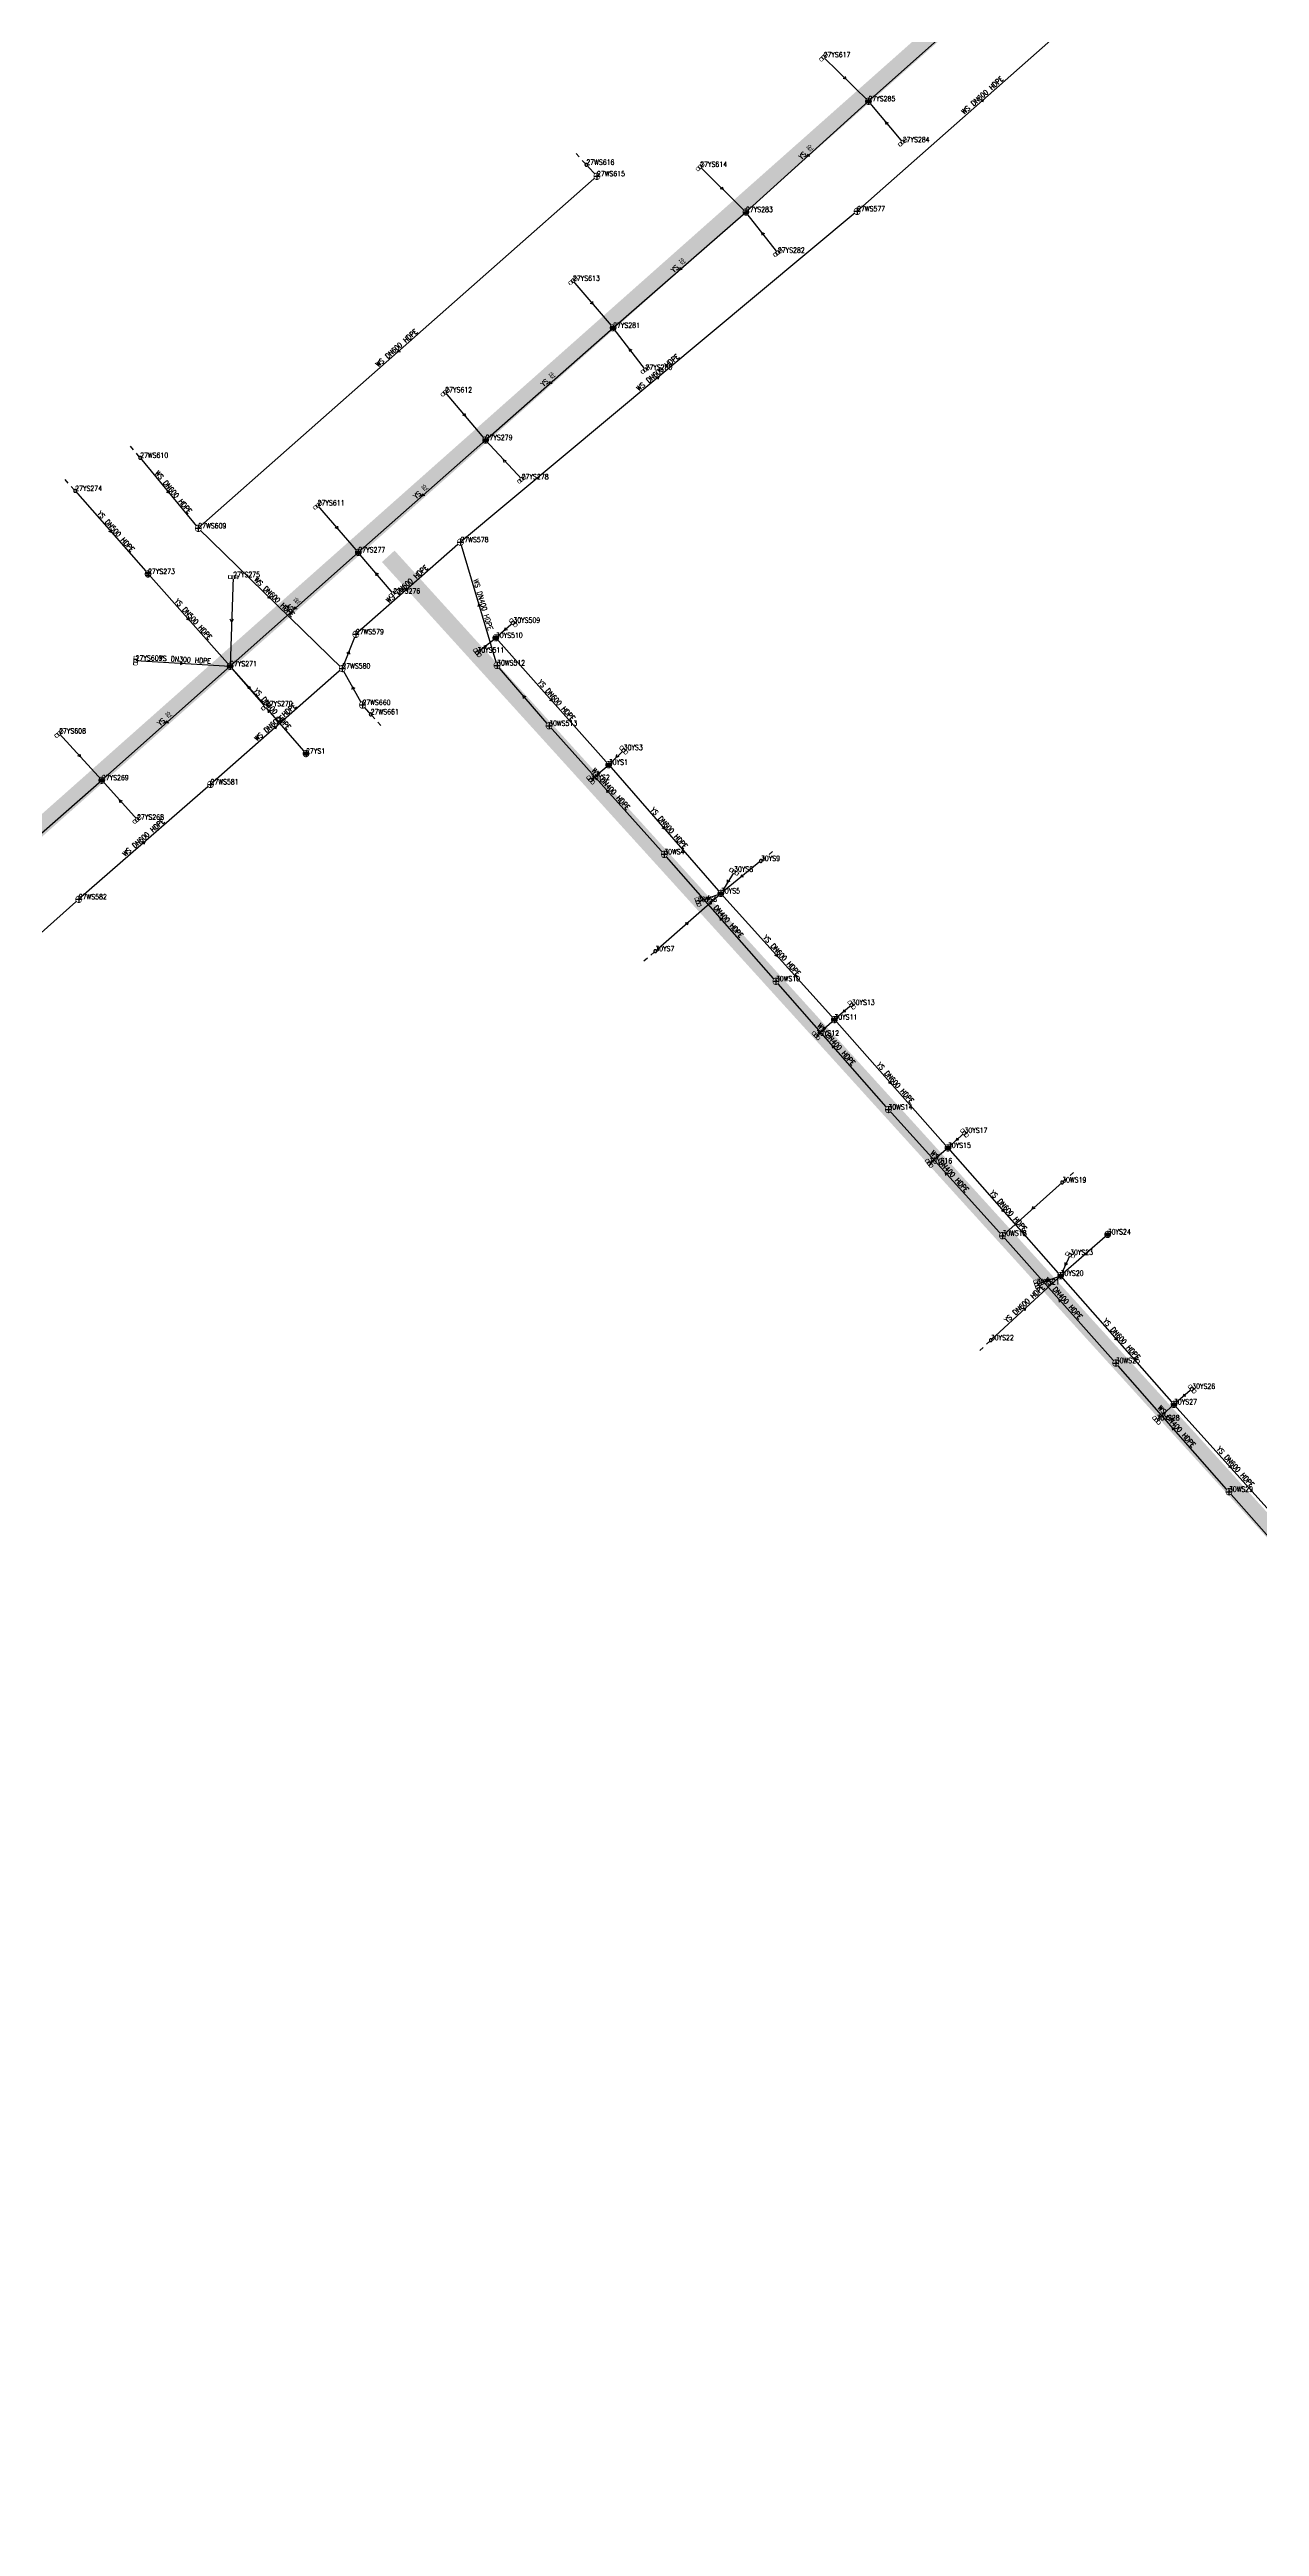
# Model space of a CAD drawing. Extents: x 78813 to 99477, y 2421021 to 2448125.
# Drawn here: x 81531.8 to 81744.5, y 2430868.6 to 2431304.2 of the extents above; entities that cross this region are included whole.
import ezdxf
from ezdxf.enums import TextEntityAlignment as Align

# ---------------------------------------------------------------- set-up
doc = ezdxf.new("R2010")
doc.units = 0
doc.set_wipeout_variables(frame=1)
doc.layers.get('0').update_dxf_attribs({"linetype": 'CONTINUOUS'})
for name, color, linetype in [('DX_WS', 16, 'CONTINUOUS'), ('DX_YS', 42, 'CONTINUOUS'), ('道路', 5, 'CONTINUOUS')]:
    doc.layers.add(name, color=color, linetype=linetype)
for name, color, linetype, true_color in [('WSLINE', 7, 'CONTINUOUS', 0x7f0000), ('YSANNEXE', 7, 'CONTINUOUS', 0xcc9900), ('YSLINE', 7, 'CONTINUOUS', 0xcc9900)]:
    doc.layers.add(name, color=color, linetype=linetype, true_color=true_color)
doc.styles.add('CcNameZT', font='txt.SHX', dxfattribs={"width": 0.8, "bigfont": 'HZTXT.SHX'})
doc.styles.get("Standard").update_dxf_attribs({"font": 'txt.shx', "bigfont": 'hztxt.shx'})

# ---------------------------------------------------------------- blocks, each defined once
blk = doc.blocks.new('PS污水井')
blk.add_lwpolyline([(1, 0), (1, 0.07), (0.99, 0.14), (0.98, 0.21), (0.96, 0.28), (0.94, 0.34), (0.91, 0.41), (0.88, 0.47), (0.85, 0.53), (0.81, 0.59), (0.77, 0.64), (0.72, 0.69), (0.67, 0.74), (0.62, 0.79), (0.56, 0.83), (0.5, 0.87), (0.44, 0.9), (0.37, 0.93), (0.31, 0.95), (0.24, 0.97), (0.17, 0.98), (0.1, 0.99), (0.03, 1), (-0.03, 1), (-0.1, 0.99), (-0.17, 0.98), (-0.24, 0.97), (-0.31, 0.95), (-0.37, 0.93), (-0.44, 0.9), (-0.5, 0.87), (-0.56, 0.83), (-0.62, 0.79), (-0.67, 0.74), (-0.72, 0.69), (-0.77, 0.64), (-0.81, 0.59), (-0.85, 0.53), (-0.88, 0.47), (-0.91, 0.41), (-0.94, 0.34), (-0.96, 0.28), (-0.98, 0.21), (-0.99, 0.14), (-1, 0.07), (-1, 0), (-1, -0.07), (-0.99, -0.14), (-0.98, -0.21), (-0.96, -0.28), (-0.94, -0.34), (-0.91, -0.41), (-0.88, -0.47), (-0.85, -0.53), (-0.81, -0.59), (-0.77, -0.64), (-0.72, -0.69), (-0.67, -0.74), (-0.62, -0.79), (-0.56, -0.83), (-0.5, -0.87), (-0.44, -0.9), (-0.37, -0.93), (-0.31, -0.95), (-0.24, -0.97), (-0.17, -0.98), (-0.1, -0.99), (-0.03, -1), (0.03, -1), (0.1, -0.99), (0.17, -0.98), (0.24, -0.97), (0.31, -0.95), (0.37, -0.93), (0.44, -0.9), (0.5, -0.87), (0.56, -0.83), (0.62, -0.79), (0.67, -0.74), (0.72, -0.69), (0.77, -0.64), (0.81, -0.59), (0.85, -0.53), (0.88, -0.47), (0.91, -0.41), (0.94, -0.34), (0.96, -0.28), (0.98, -0.21), (0.99, -0.14), (1, 0)], close=True)
blk.add_wipeout([(1, 0), (1, 0.07), (0.99, 0.14), (0.98, 0.21), (0.96, 0.28), (0.94, 0.34), (0.91, 0.41), (0.88, 0.47), (0.85, 0.53), (0.81, 0.59), (0.77, 0.64), (0.72, 0.69), (0.67, 0.74), (0.62, 0.79), (0.56, 0.83), (0.5, 0.87), (0.44, 0.9), (0.37, 0.93), (0.31, 0.95), (0.24, 0.97), (0.17, 0.98), (0.1, 0.99), (0.03, 1), (-0.03, 1), (-0.1, 0.99), (-0.17, 0.98), (-0.24, 0.97), (-0.31, 0.95), (-0.37, 0.93), (-0.44, 0.9), (-0.5, 0.87), (-0.56, 0.83), (-0.62, 0.79), (-0.67, 0.74), (-0.72, 0.69), (-0.77, 0.64), (-0.81, 0.59), (-0.85, 0.53), (-0.88, 0.47), (-0.91, 0.41), (-0.94, 0.34), (-0.96, 0.28), (-0.98, 0.21), (-0.99, 0.14), (-1, 0.07), (-1, 0), (-1, -0.07), (-0.99, -0.14), (-0.98, -0.21), (-0.96, -0.28), (-0.94, -0.34), (-0.91, -0.41), (-0.88, -0.47), (-0.85, -0.53), (-0.81, -0.59), (-0.77, -0.64), (-0.72, -0.69), (-0.67, -0.74), (-0.62, -0.79), (-0.56, -0.83), (-0.5, -0.87), (-0.44, -0.9), (-0.37, -0.93), (-0.31, -0.95), (-0.24, -0.97), (-0.17, -0.98), (-0.1, -0.99), (-0.03, -1), (0.03, -1), (0.1, -0.99), (0.17, -0.98), (0.24, -0.97), (0.31, -0.95), (0.37, -0.93), (0.44, -0.9), (0.5, -0.87), (0.56, -0.83), (0.62, -0.79), (0.67, -0.74), (0.72, -0.69), (0.77, -0.64), (0.81, -0.59), (0.85, -0.53), (0.88, -0.47), (0.91, -0.41), (0.94, -0.34), (0.96, -0.28), (0.98, -0.21), (0.99, -0.14)])
for p, q in [((-1, 0), (0, 0)), ((0, 1), (0, 0)), ((0, 0), (0, -1)), ((0, 0), (1, 0))]:
    blk.add_line(p, q)
blk = doc.blocks.new('PS非普查')
blk.add_lwpolyline([(3.7, 0), (5.3, 0)])
blk.add_wipeout([(0.5, 0), (0.5, 0.03), (0.5, 0.07), (0.49, 0.1), (0.48, 0.14), (0.47, 0.17), (0.46, 0.2), (0.44, 0.23), (0.42, 0.26), (0.4, 0.29), (0.38, 0.32), (0.36, 0.35), (0.33, 0.37), (0.31, 0.39), (0.28, 0.41), (0.25, 0.43), (0.22, 0.45), (0.19, 0.46), (0.15, 0.48), (0.12, 0.49), (0.09, 0.49), (0.05, 0.5), (0.02, 0.5), (-0.02, 0.5), (-0.05, 0.5), (-0.09, 0.49), (-0.12, 0.49), (-0.15, 0.48), (-0.19, 0.46), (-0.22, 0.45), (-0.25, 0.43), (-0.28, 0.41), (-0.31, 0.39), (-0.33, 0.37), (-0.36, 0.35), (-0.38, 0.32), (-0.4, 0.29), (-0.42, 0.26), (-0.44, 0.23), (-0.46, 0.2), (-0.47, 0.17), (-0.48, 0.14), (-0.49, 0.1), (-0.5, 0.07), (-0.5, 0.03), (-0.5, 0), (-0.5, -0.03), (-0.5, -0.07), (-0.49, -0.1), (-0.48, -0.14), (-0.47, -0.17), (-0.46, -0.2), (-0.44, -0.23), (-0.42, -0.26), (-0.4, -0.29), (-0.38, -0.32), (-0.36, -0.35), (-0.33, -0.37), (-0.31, -0.39), (-0.28, -0.41), (-0.25, -0.43), (-0.22, -0.45), (-0.19, -0.46), (-0.15, -0.48), (-0.12, -0.49), (-0.09, -0.49), (-0.05, -0.5), (-0.02, -0.5), (0.02, -0.5), (0.05, -0.5), (0.09, -0.49), (0.12, -0.49), (0.15, -0.48), (0.19, -0.46), (0.22, -0.45), (0.25, -0.43), (0.28, -0.41), (0.31, -0.39), (0.33, -0.37), (0.36, -0.35), (0.38, -0.32), (0.4, -0.29), (0.42, -0.26), (0.44, -0.23), (0.46, -0.2), (0.47, -0.17), (0.48, -0.14), (0.49, -0.1), (0.5, -0.07)])
blk.add_line((0.5, 0), (2.1, 0))
blk.add_lwpolyline([(0.5, 0), (0.5, 0.03), (0.5, 0.07), (0.49, 0.1), (0.48, 0.14), (0.47, 0.17), (0.46, 0.2), (0.44, 0.23), (0.42, 0.26), (0.4, 0.29), (0.38, 0.32), (0.36, 0.35), (0.33, 0.37), (0.31, 0.39), (0.28, 0.41), (0.25, 0.43), (0.22, 0.45), (0.19, 0.46), (0.15, 0.48), (0.12, 0.49), (0.09, 0.49), (0.05, 0.5), (0.02, 0.5), (-0.02, 0.5), (-0.05, 0.5), (-0.09, 0.49), (-0.12, 0.49), (-0.15, 0.48), (-0.19, 0.46), (-0.22, 0.45), (-0.25, 0.43), (-0.28, 0.41), (-0.31, 0.39), (-0.33, 0.37), (-0.36, 0.35), (-0.38, 0.32), (-0.4, 0.29), (-0.42, 0.26), (-0.44, 0.23), (-0.46, 0.2), (-0.47, 0.17), (-0.48, 0.14), (-0.49, 0.1), (-0.5, 0.07), (-0.5, 0.03), (-0.5, 0), (-0.5, -0.03), (-0.5, -0.07), (-0.49, -0.1), (-0.48, -0.14), (-0.47, -0.17), (-0.46, -0.2), (-0.44, -0.23), (-0.42, -0.26), (-0.4, -0.29), (-0.38, -0.32), (-0.36, -0.35), (-0.33, -0.37), (-0.31, -0.39), (-0.28, -0.41), (-0.25, -0.43), (-0.22, -0.45), (-0.19, -0.46), (-0.15, -0.48), (-0.12, -0.49), (-0.09, -0.49), (-0.05, -0.5), (-0.02, -0.5), (0.02, -0.5), (0.05, -0.5), (0.09, -0.49), (0.12, -0.49), (0.15, -0.48), (0.19, -0.46), (0.22, -0.45), (0.25, -0.43), (0.28, -0.41), (0.31, -0.39), (0.33, -0.37), (0.36, -0.35), (0.38, -0.32), (0.4, -0.29), (0.42, -0.26), (0.44, -0.23), (0.46, -0.2), (0.47, -0.17), (0.48, -0.14), (0.49, -0.1), (0.5, -0.07), (0.5, 0)], close=True)
blk = doc.blocks.new('LX')
for p, q in [((-0.866, 0.5), (0, 0)), ((0, 0), (-0.866, -0.5))]:
    blk.add_line(p, q)
blk = doc.blocks.new('PS雨水井')
blk.add_lwpolyline([(1, 0), (1, 0.07), (0.99, 0.14), (0.98, 0.21), (0.96, 0.28), (0.94, 0.34), (0.91, 0.41), (0.88, 0.47), (0.85, 0.53), (0.81, 0.59), (0.77, 0.64), (0.72, 0.69), (0.67, 0.74), (0.62, 0.79), (0.56, 0.83), (0.5, 0.87), (0.44, 0.9), (0.37, 0.93), (0.31, 0.95), (0.24, 0.97), (0.17, 0.98), (0.1, 0.99), (0.03, 1), (-0.03, 1), (-0.1, 0.99), (-0.17, 0.98), (-0.24, 0.97), (-0.31, 0.95), (-0.37, 0.93), (-0.44, 0.9), (-0.5, 0.87), (-0.56, 0.83), (-0.62, 0.79), (-0.67, 0.74), (-0.72, 0.69), (-0.77, 0.64), (-0.81, 0.59), (-0.85, 0.53), (-0.88, 0.47), (-0.91, 0.41), (-0.94, 0.34), (-0.96, 0.28), (-0.98, 0.21), (-0.99, 0.14), (-1, 0.07), (-1, 0), (-1, -0.07), (-0.99, -0.14), (-0.98, -0.21), (-0.96, -0.28), (-0.94, -0.34), (-0.91, -0.41), (-0.88, -0.47), (-0.85, -0.53), (-0.81, -0.59), (-0.77, -0.64), (-0.72, -0.69), (-0.67, -0.74), (-0.62, -0.79), (-0.56, -0.83), (-0.5, -0.87), (-0.44, -0.9), (-0.37, -0.93), (-0.31, -0.95), (-0.24, -0.97), (-0.17, -0.98), (-0.1, -0.99), (-0.03, -1), (0.03, -1), (0.1, -0.99), (0.17, -0.98), (0.24, -0.97), (0.31, -0.95), (0.37, -0.93), (0.44, -0.9), (0.5, -0.87), (0.56, -0.83), (0.62, -0.79), (0.67, -0.74), (0.72, -0.69), (0.77, -0.64), (0.81, -0.59), (0.85, -0.53), (0.88, -0.47), (0.91, -0.41), (0.94, -0.34), (0.96, -0.28), (0.98, -0.21), (0.99, -0.14), (1, 0)], close=True)
blk.add_wipeout([(1, 0), (1, 0.07), (0.99, 0.14), (0.98, 0.21), (0.96, 0.28), (0.94, 0.34), (0.91, 0.41), (0.88, 0.47), (0.85, 0.53), (0.81, 0.59), (0.77, 0.64), (0.72, 0.69), (0.67, 0.74), (0.62, 0.79), (0.56, 0.83), (0.5, 0.87), (0.44, 0.9), (0.37, 0.93), (0.31, 0.95), (0.24, 0.97), (0.17, 0.98), (0.1, 0.99), (0.03, 1), (-0.03, 1), (-0.1, 0.99), (-0.17, 0.98), (-0.24, 0.97), (-0.31, 0.95), (-0.37, 0.93), (-0.44, 0.9), (-0.5, 0.87), (-0.56, 0.83), (-0.62, 0.79), (-0.67, 0.74), (-0.72, 0.69), (-0.77, 0.64), (-0.81, 0.59), (-0.85, 0.53), (-0.88, 0.47), (-0.91, 0.41), (-0.94, 0.34), (-0.96, 0.28), (-0.98, 0.21), (-0.99, 0.14), (-1, 0.07), (-1, 0), (-1, -0.07), (-0.99, -0.14), (-0.98, -0.21), (-0.96, -0.28), (-0.94, -0.34), (-0.91, -0.41), (-0.88, -0.47), (-0.85, -0.53), (-0.81, -0.59), (-0.77, -0.64), (-0.72, -0.69), (-0.67, -0.74), (-0.62, -0.79), (-0.56, -0.83), (-0.5, -0.87), (-0.44, -0.9), (-0.37, -0.93), (-0.31, -0.95), (-0.24, -0.97), (-0.17, -0.98), (-0.1, -0.99), (-0.03, -1), (0.03, -1), (0.1, -0.99), (0.17, -0.98), (0.24, -0.97), (0.31, -0.95), (0.37, -0.93), (0.44, -0.9), (0.5, -0.87), (0.56, -0.83), (0.62, -0.79), (0.67, -0.74), (0.72, -0.69), (0.77, -0.64), (0.81, -0.59), (0.85, -0.53), (0.88, -0.47), (0.91, -0.41), (0.94, -0.34), (0.96, -0.28), (0.98, -0.21), (0.99, -0.14)])
for p, q in [((-1, 0), (0, 0)), ((-0.88, 0.48), (0, 0.47)), ((0, 1), (0, 0)), ((0, 0.47), (0.88, 0.47)), ((0, 0), (0, -1)), ((0, 0), (1, 0)), ((-0.88, -0.48), (0, -0.48)), ((0, -0.48), (0.88, -0.48))]:
    blk.add_line(p, q)
blk = doc.blocks.new('PS雨篦')
blk.add_lwpolyline([(-1.5, 0.5), (0, 0.5), (1.5, 0.5), (1.5, -0.5), (0, -0.5), (-1.5, -0.5)], close=True)
blk.add_wipeout([(-1.5, 0.5), (0, 0.5), (1.5, 0.5), (1.5, -0.5), (0, -0.5), (-1.5, -0.5)])
for p, q in [((-0.51, -0.5), (-0.51, 0.5)), ((0.49, -0.5), (0.49, 0.5))]:
    blk.add_line(p, q)

msp = doc.modelspace()

# ---------------------------------------------------------------- linework, layer by layer
at = {"layer": 'WSLINE'}
for p, q in [((81718.2, 2431315.09), (81673.75, 2431275.78)), ((81626.15, 2431283.97), (81628, 2431281.95)), ((81628, 2431281.95), (81557.92, 2431220.03)), ((81673.75, 2431275.78), (81604.01, 2431217.6)), ((81547.7, 2431232.43), (81557.92, 2431220.03)), ((81557.92, 2431220.03), (81583.24, 2431195.38)), ((81604.01, 2431217.6), (81585.62, 2431201.4)), ((81610.44, 2431195.92), (81604.01, 2431217.6)), ((81585.62, 2431201.4), (81583.24, 2431195.38)), ((81619.59, 2431185.3), (81610.44, 2431195.92)), ((81583.24, 2431195.38), (81560.08, 2431175)), ((81586.79, 2431188.96), (81583.24, 2431195.38)), ((81588.24, 2431187.31), (81586.79, 2431188.96)), ((81639.84, 2431162.7), (81619.59, 2431185.3)), ((81560.08, 2431175), (81536.91, 2431154.79)), ((81659.47, 2431140.38), (81639.84, 2431162.7)), ((81536.91, 2431154.79), (81516.22, 2431136.32)), ((81679.24, 2431117.82), (81659.47, 2431140.38)), ((81699.3, 2431095.63), (81679.24, 2431117.82)), ((81709.8, 2431105), (81699.3, 2431095.63)), ((81719.22, 2431073.23), (81699.3, 2431095.63)), ((81739.12, 2431050.6), (81719.22, 2431073.23)), ((81758.77, 2431028.27), (81739.12, 2431050.6))]:
    msp.add_line(p, q, dxfattribs=at)
at = {"layer": 'YSLINE'}
for p, q in [((81675.74, 2431295.14), (81697.78, 2431314.74)), ((81667.84, 2431302.88), (81675.74, 2431295.14)), ((81681.77, 2431287.94), (81675.74, 2431295.14)), ((81646.15, 2431283.61), (81654.2, 2431275.66)), ((81630.85, 2431255.29), (81654.2, 2431275.66)), ((81659.81, 2431268.5), (81654.2, 2431275.66)), ((81623.78, 2431263.56), (81630.85, 2431255.29)), ((81608.43, 2431235.55), (81630.85, 2431255.29)), ((81636.54, 2431247.91), (81630.85, 2431255.29)), ((81601.33, 2431243.94), (81608.43, 2431235.55)), ((81614.78, 2431228.65), (81608.43, 2431235.55)), ((81536.27, 2431226.61), (81549.09, 2431212)), ((81578.9, 2431224.06), (81586.06, 2431215.8)), ((81592.2, 2431208.56), (81586.06, 2431215.8)), ((81549.09, 2431212), (81563.51, 2431195.77)), ((81564.05, 2431211.45), (81563.51, 2431195.77)), ((81613.31, 2431203.42), (81610.23, 2431200.77)), ((81546.91, 2431196.77), (81563.51, 2431195.77)), ((81576.87, 2431180.42), (81563.51, 2431195.77)), ((81569.79, 2431188.76), (81563.51, 2431195.77)), ((81533.45, 2431183.95), (81540.96, 2431175.73)), ((81626.91, 2431175.79), (81630.08, 2431178.45)), ((81632.71, 2431181.04), (81630.08, 2431178.45)), ((81547.16, 2431168.8), (81540.96, 2431175.73)), ((81656.84, 2431161.53), (81649.79, 2431155.83)), ((81652.11, 2431159.64), (81649.79, 2431155.83)), ((81638.26, 2431145.66), (81649.79, 2431155.83)), ((81645.76, 2431154.33), (81649.79, 2431155.83)), ((81672.81, 2431136.21), (81669.75, 2431133.63)), ((81666.53, 2431130.81), (81669.75, 2431133.63)), ((81692.63, 2431113.71), (81689.71, 2431111.07)), ((81686.41, 2431108.35), (81689.71, 2431111.07)), ((81717.81, 2431095.86), (81709.52, 2431088.58)), ((81711.19, 2431092.25), (81709.52, 2431088.58)), ((81697.25, 2431077.25), (81709.52, 2431088.58)), ((81705.3, 2431087.07), (81709.52, 2431088.58)), ((81726.4, 2431063.17), (81729.45, 2431065.96)), ((81732.66, 2431068.69), (81729.45, 2431065.96))]:
    msp.add_line(p, q, dxfattribs=at)

# ---------------------------------------------------------------- block references
at = {"layer": 'DX_WS', "yscale": 0.5, "zscale": 0.5}
for p, xscale, rotation in [((81695.98, 2431295.44), 0.5000000000375924, 41.73466364934202), ((81592.96, 2431250.99), 0.500000000053506, 221.734666722504), ((81638.88, 2431246.69), 0.4999999999834188, 40.01579025763894), ((81552.81, 2431226.23), 0.4999999998554739, 309.3972093833355), ((81594.82, 2431209.5), 0.5000000001153231, 41.16170586526159), ((81570.58, 2431207.71), 0.4999999999800757, 315.6997451186957), ((81607.23, 2431206.76), 0.5000000001136022, 106.5701498903293), ((81585.01, 2431192.17), 0.49999999999348, 119.1752213870722), ((81615.02, 2431190.61), 0.5000000000684955, 130.6343772826352), ((81571.66, 2431185.19), 0.5000000001153231, 41.16170586526159), ((81629.72, 2431174), 0.5000000001075615, 131.780292868972), ((81548.5, 2431164.9), 0.5000000001153231, 41.16170586526159), ((81649.66, 2431151.54), 0.4999999998822632, 131.207335097775), ((81669.36, 2431129.1), 0.4999999998822632, 131.207335097775), ((81689.27, 2431106.73), 0.4999999999314776, 132.353250683177), ((81704.55, 2431100.32), 0.500000000053506, 221.734666722504), ((81709.26, 2431084.43), 0.5000000001075615, 131.780292868972), ((81729.17, 2431061.91), 0.4999999998822632, 131.207335097775)]:
    msp.add_blockref('LX', p, dxfattribs=dict(at, xscale=xscale, rotation=rotation))
at = {"layer": 'YSANNEXE', "yscale": 0.5, "zscale": 0.5}
for p, xscale, rotation in [((81671.79, 2431299.01), 0.4999999999800757, 315.6997451186957), ((81678.75, 2431291.54), 0.5000000000899036, 130.061419485076), ((81664.97, 2431285.4), 0.500000000118058, 222.3988737828659), ((81650.18, 2431279.63), 0.4999999999730048, 315.1267873251608), ((81657.01, 2431272.08), 0.5000000000862933, 127.7695883071966), ((81642.52, 2431265.48), 0.4999999999570637, 221.2529581733158), ((81627.31, 2431259.43), 0.5000000000258765, 310.5431249586227), ((81633.7, 2431251.6), 0.5000000000862933, 127.7695883071966), ((81619.64, 2431245.42), 0.4999999999570637, 221.2529581733158), ((81604.88, 2431239.75), 0.5000000000052819, 309.9701671646867), ((81611.6, 2431232.1), 0.4999999999314776, 132.353250683177), ((81597.24, 2431225.68), 0.4999999999570637, 221.2529581733158), ((81542.68, 2431219.31), 0.4999999999667166, 311.1160827600074), ((81582.48, 2431219.93), 0.4999999999667166, 311.1160827600074), ((81589.13, 2431212.18), 0.5000000000899036, 130.061419485076), ((81556.3, 2431203.89), 0.5000000001740614, 311.6890405344745), ((81574.79, 2431205.79), 0.4999999998815164, 221.8259159589806), ((81563.78, 2431203.61), 0.5000000000355439, 268.1442481208767), ((81555.21, 2431196.27), 0.4999999999924368, 356.3797485881812), ((81566.65, 2431192.27), 0.5000000001075615, 131.780292868972), ((81620.15, 2431189.61), 0.5000000001740614, 311.6890405344745), ((81552.24, 2431185.75), 0.4999999998815164, 221.8259159589806), ((81537.2, 2431179.84), 0.4999999999082261, 312.2619983557805), ((81544.06, 2431172.26), 0.5000000001075615, 131.780292868972), ((81639.93, 2431167.14), 0.4999999999667166, 311.1160827600074), ((81644.02, 2431150.74), 0.4999999998787904, 41.25296123318996), ((81659.77, 2431144.73), 0.5000000001740614, 311.6890405344745), ((81679.73, 2431122.35), 0.5000000001740614, 311.6890405344745), ((81699.61, 2431099.83), 0.4999999999667166, 311.1160827600074), ((81703.38, 2431082.92), 0.4999999998393814, 42.97183461574548), ((81719.48, 2431077.27), 0.4999999999667166, 311.1160827600074), ((81739.51, 2431054.79), 0.4999999999082261, 312.2619983557805)]:
    msp.add_blockref('LX', p, dxfattribs=dict(at, xscale=xscale, rotation=rotation))

# ---------------------------------------------------------------- texts
at = {"layer": 'DX_WS', "style": 'CcNameZT', "width": 0.8}
for s, rotation, p in [(' WS DN600 HDPE', 41.4928, (81695.81, 2431295.62, -0.2)), (' WS DN600 HDPE', 41.4593, (81592.8, 2431251.18, 0.06)), (' WS DN600 HDPE', 39.8375, (81638.72, 2431246.88, -0.2)), (' WS DN600 HDPE', 309.5189, (81553, 2431226.39, 0.37)), (' WS DN600 HDPE', 41.3808, (81594.65, 2431209.68, -0.23)), (' WS DN600 HDPE', 315.7521, (81570.75, 2431207.88, 0.06)), (' WS DN400 HDPE', 286.5148, (81607.47, 2431206.83, 0.71)), (' WS DN600 HDPE', 41.3429, (81571.49, 2431185.38, -0.15)), (' WS DN400 HDPE', 311.8595, (81629.9, 2431174.17, 0.73)), (' WS DN600 HDPE', 41.0957, (81548.33, 2431165.09, -0.21)), (' WS DN400 HDPE', 311.3219, (81649.84, 2431151.7, 0.75)), (' WS DN400 HDPE', 311.235, (81669.54, 2431129.26, 0.87)), (' WS DN400 HDPE', 312.1153, (81689.46, 2431106.9, 0.95)), (' WS DN400 HDPE', 311.6405, (81709.45, 2431084.6, 1.02)), (' WS DN400 HDPE', 311.3233, (81729.36, 2431062.08, 1.06))]:
    msp.add_text(s, height=0.9, rotation=rotation, dxfattribs=at).set_placement(p, align=Align.CENTER)
at = {"layer": 'DX_YS', "style": 'CcNameZT', "width": 0.8}
for s, rotation, p in [(' YS 砼', 42.129, (81664.8, 2431285.59, 0.65)), (' YS 砼', 41.0908, (81642.36, 2431265.67, 0.55)), (' YS 砼', 41.3656, (81619.47, 2431245.61, 0.56)), (' YS 砼', 41.4503, (81597.08, 2431225.86, 0.53)), (' YS DN500 HDPE', 311.2408, (81542.87, 2431219.47, 1.51)), (' YS DN500 HDPE', 311.6447, (81556.49, 2431204.05, 1.36)), (' YS 砼', 41.6107, (81574.62, 2431205.97, 0.51)), (' YS DN300 HDPE', 356.5765, (81555.23, 2431196.52, 2.54)), (' YS 砼', 41.635, (81552.07, 2431185.94, 0.2))]:
    msp.add_text(s, height=0.9, rotation=rotation, dxfattribs=at).set_placement(p, align=Align.CENTER)

# ---------------------------------------------------------------- next in the draw order: block references
at = {"layer": 'DX_WS', "yscale": 0.5, "zscale": 0.5}
for p, xscale, rotation in [((81626.15, 2431283.97, -0.09), 0.5000000000394018, 132.4706244420742), ((81547.7, 2431232.43, 0.37), 0.500000000085081, 129.5189188433488), ((81588.24, 2431187.31, 2.35), 0.4999999998726061, 311.5641582846826), ((81709.8, 2431105, 1.2), 0.500000000051484, 41.72754104474842)]:
    msp.add_blockref('PS非普查', p, dxfattribs=dict(at, xscale=xscale, rotation=rotation))
at = {"layer": 'DX_WS', "xscale": 0.5, "yscale": 0.5, "zscale": 0.5}
for p in [(81673.75, 2431275.78, -0.2), (81557.92, 2431220.03, 0.06), (81604.01, 2431217.6, -0.2), (81585.62, 2431201.4, -0.23), (81583.24, 2431195.38, -0.3), (81610.44, 2431195.92, 0.71), (81619.59, 2431185.3, 0.83), (81560.08, 2431175, -0.15), (81639.84, 2431162.7, 0.73), (81536.91, 2431154.79, -0.21), (81659.47, 2431140.38, 0.75), (81679.24, 2431117.82, 0.87), (81699.3, 2431095.63, 0.95), (81719.22, 2431073.23, 1.02), (81739.12, 2431050.6, 1.06)]:
    msp.add_blockref('PS污水井', p, dxfattribs=at)
at = {"layer": 'DX_YS', "yscale": 0.5, "zscale": 0.5}
for name, p, xscale, rotation in [('PS雨篦', (81667.84, 2431302.88, 2.53), 0.499999999967295, 225.586350558701), ('PS雨篦', (81681.77, 2431287.94, 2.52), 0.4999999998754306, 39.91571306932748), ('PS雨篦', (81646.15, 2431283.61, 2.62), 0.5000000000278024, 225.3904922966982), ('PS雨篦', (81659.81, 2431268.5, 2.49), 0.4999999999642615, 38.02634022570448), ('PS雨篦', (81623.78, 2431263.56, 2.53), 0.4999999999263282, 220.5407319168213), ('PS雨篦', (81636.54, 2431247.91, 2.61), 0.5000000000261845, 37.66374401346125), ('PS雨篦', (81601.33, 2431243.94, 2.52), 0.4999999998557603, 220.2207457781141), ('PS非普查', (81536.27, 2431226.61, 1.51), 0.4999999998250644, 131.2408369953495), ('PS雨篦', (81614.78, 2431228.65, 2.44), 0.4999999999591592, 42.60345292481698), ('PS雨篦', (81578.9, 2431224.06, 2.53), 0.49999999999032, 220.9019750776351), ('PS雨篦', (81592.2, 2431208.56, 2.43), 0.5000000000358238, 40.31396073396232), ('PS雨篦', (81569.79, 2431188.76, 2.34), 0.5000000001216668, 41.85239809666999), ('PS雨篦', (81533.45, 2431183.95, 2.42), 0.499999999966442, 222.4169246920646), ('PS雨篦', (81547.16, 2431168.8, 2.21), 0.5000000000712176, 41.8479663594558), ('PS非普查', (81656.84, 2431161.53, 2.06), 0.4999999999159555, 38.97064826770342), ('PS非普查', (81638.26, 2431145.66, 2.18), 0.5000000000943816, 221.4177973795288), ('PS非普查', (81697.25, 2431077.25, 2.13), 0.5000000000839675, 222.7268689736421)]:
    msp.add_blockref(name, p, dxfattribs=dict(at, xscale=xscale, rotation=rotation))
at = {"layer": 'DX_YS', "xscale": 0.5, "yscale": 0.5, "zscale": 0.5}
for p in [(81630.85, 2431255.29, 0.56), (81549.09, 2431212, 1.36), (81576.87, 2431180.42, 1.02), (81717.81, 2431095.86, 1.77)]:
    msp.add_blockref('PS雨水井', p, dxfattribs=at)

# ---------------------------------------------------------------- next in the draw order: linework, layer by layer
at = {"layer": 'YSLINE'}
for p, q in [((81654.2, 2431275.66), (81675.74, 2431295.14)), ((81586.06, 2431215.8), (81608.43, 2431235.55)), ((81563.51, 2431195.77), (81586.06, 2431215.8)), ((81606.98, 2431198.17), (81610.23, 2431200.77)), ((81610.23, 2431200.77), (81630.08, 2431178.45)), ((81540.96, 2431175.73), (81563.51, 2431195.77)), ((81630.08, 2431178.45), (81649.79, 2431155.83)), ((81518.74, 2431156.26), (81540.96, 2431175.73)), ((81649.79, 2431155.83), (81669.75, 2431133.63)), ((81669.75, 2431133.63), (81689.71, 2431111.07)), ((81689.71, 2431111.07), (81709.52, 2431088.58)), ((81709.52, 2431088.58), (81729.45, 2431065.96)), ((81729.45, 2431065.96), (81749.56, 2431043.62))]:
    msp.add_line(p, q, dxfattribs=at)

# ---------------------------------------------------------------- next in the draw order: block references
at = {"layer": 'DX_WS', "xscale": 0.5, "yscale": 0.5, "zscale": 0.5}
for p in [(81628, 2431281.95, 0.06), (81586.79, 2431188.96, -0.38)]:
    msp.add_blockref('PS污水井', p, dxfattribs=at)
at = {"layer": 'DX_WS', "xscale": 0.5000000001326768, "yscale": 0.5, "zscale": 0.5, "rotation": 68.09072222684755}
msp.add_blockref('LX', (81584.43, 2431198.39), dxfattribs=at)
at = {"layer": 'YSANNEXE', "xscale": 0.4999999998822632, "yscale": 0.5, "zscale": 0.5, "rotation": 131.207335097775}
msp.add_blockref('LX', (81570.19, 2431188.1), dxfattribs=at)

# ---------------------------------------------------------------- next in the draw order: texts
at = {"layer": 'DX_WS', "style": 'CcNameZT', "width": 0.8}
for s, p in [('27WS577', (81673.75, 2431275.78, -0.2)), ('27WS610', (81547.7, 2431232.43, 0.37)), ('27WS609', (81557.92, 2431220.03, 0.06)), ('27WS578', (81604.01, 2431217.6, -0.2)), ('27WS579', (81585.62, 2431201.4, -0.23)), ('27WS580', (81583.24, 2431195.38, -0.3)), ('30WS512', (81610.44, 2431195.92, 0.71)), ('30WS513', (81619.59, 2431185.3, 0.83)), ('27WS581', (81560.08, 2431175, -0.15)), ('30WS4', (81639.84, 2431162.7, 0.73)), ('27WS582', (81536.91, 2431154.79, -0.21)), ('30WS10', (81659.47, 2431140.38, 0.75)), ('30WS14', (81679.24, 2431117.82, 0.87)), ('30WS19', (81709.8, 2431105, 1.2)), ('30WS18', (81699.3, 2431095.63, 0.95)), ('30WS25', (81719.22, 2431073.23, 1.02)), ('30WS29', (81739.12, 2431050.6, 1.06))]:
    msp.add_text(s, height=0.9, dxfattribs=at).set_placement(p)
at = {"layer": 'DX_YS', "width": 0.8}
for s, p in [('27YS617', (81667.84, 2431302.88, 2.53)), ('27YS284', (81681.77, 2431287.94, 2.52)), ('27YS614', (81646.15, 2431283.61, 2.62)), ('27YS282', (81659.81, 2431268.5, 2.49)), ('27YS613', (81623.78, 2431263.56, 2.53)), ('27YS281', (81630.85, 2431255.29, 0.56)), ('27YS280', (81636.54, 2431247.91, 2.61)), ('27YS612', (81601.33, 2431243.94, 2.52)), ('27YS274', (81536.27, 2431226.61, 1.51)), ('27YS278', (81614.78, 2431228.65, 2.44)), ('27YS611', (81578.9, 2431224.06, 2.53)), ('27YS273', (81549.09, 2431212, 1.36)), ('27YS276', (81592.2, 2431208.56, 2.43)), ('27YS270', (81569.79, 2431188.76, 2.34)), ('27YS608', (81533.45, 2431183.95, 2.42)), ('27YS1', (81576.87, 2431180.42, 1.02)), ('27YS268', (81547.16, 2431168.8, 2.21)), ('30YS9', (81656.84, 2431161.53, 2.06)), ('30YS7', (81638.26, 2431145.66, 2.18)), ('30YS24', (81717.81, 2431095.86, 1.77)), ('30YS22', (81697.25, 2431077.25, 2.13))]:
    msp.add_text(s, height=0.9, dxfattribs=at).set_placement(p)
at = {"layer": 'DX_YS', "style": 'CcNameZT', "width": 0.8}
for s, rotation, p in [(' YS DN400 HDPE', 311.0201, (81570.38, 2431188.26, 1.02)), (' YS DN600 HDPE', 311.6574, (81620.34, 2431189.77, 1.65)), (' YS DN600 HDPE', 311.0535, (81640.12, 2431167.3, 1.79)), (' YS DN600 HDPE', 311.9699, (81659.95, 2431144.89, 1.66)), (' YS DN600 HDPE', 311.4959, (81679.92, 2431122.51, 1.79)), (' YS DN600 HDPE', 311.3737, (81699.8, 2431099.99, 1.78)), (' YS DN600 HDPE', 311.3937, (81719.67, 2431077.44, 1.61)), (' YS DN600 HDPE', 311.9875, (81739.69, 2431054.96, 1.43))]:
    msp.add_text(s, height=0.9, rotation=rotation, dxfattribs=at).set_placement(p, align=Align.CENTER)

# ---------------------------------------------------------------- next in the draw order: block references
at = {"layer": 'DX_YS', "xscale": 0.5, "yscale": 0.5, "zscale": 0.5}
for p in [(81675.74, 2431295.14, 0.65), (81654.2, 2431275.66, 0.55), (81608.43, 2431235.55, 0.53), (81586.06, 2431215.8, 0.51), (81610.23, 2431200.77, 1.65), (81563.51, 2431195.77, 0.2), (81630.08, 2431178.45, 1.79), (81540.96, 2431175.73, 0.39), (81649.79, 2431155.83, 1.66), (81669.75, 2431133.63, 1.79), (81689.71, 2431111.07, 1.78), (81709.52, 2431088.58, 1.61), (81729.45, 2431065.96, 1.43)]:
    msp.add_blockref('PS雨水井', p, dxfattribs=at)
at = {"layer": 'DX_YS', "yscale": 0.5, "zscale": 0.5}
for p, xscale, rotation in [((81564.05, 2431211.45, 2.52), 0.4999999999978552, 178.0457074238719), ((81546.91, 2431196.77, 2.54), 0.4999999998177325, 266.5764815170413), ((81652.11, 2431159.64, 2.73), 0.5000000000771775, 148.6975054613168), ((81645.76, 2431154.33, 2.67), 0.5000000000898646, 290.3699952283437), ((81711.19, 2431092.25, 2.91), 0.499999999943021, 155.4937352898992), ((81705.3, 2431087.07, 2.83), 0.5000000001877885, 289.7184122405785)]:
    msp.add_blockref('PS雨篦', p, dxfattribs=dict(at, xscale=xscale, rotation=rotation))

# ---------------------------------------------------------------- next in the draw order: texts
at = {"layer": 'DX_WS', "style": 'CcNameZT', "width": 0.8}
for s, p in [('27WS616', (81626.15, 2431283.97, -0.09)), ('27WS615', (81628, 2431281.95, 0.06)), ('27WS660', (81586.79, 2431188.96, -0.38)), ('27WS661', (81588.24, 2431187.31, 2.35))]:
    msp.add_text(s, height=0.9, dxfattribs=at).set_placement(p)

# ---------------------------------------------------------------- next in the draw order: block references
at = {"layer": 'DX_YS', "yscale": 0.5, "zscale": 0.5}
for p, xscale, rotation in [((81613.31, 2431203.42, 2.29), 0.4999999999757808, 130.7448506877204), ((81606.98, 2431198.17, 2.41), 0.4999999999188134, 308.6770141962203), ((81632.71, 2431181.04, 2.63), 0.499999999948022, 134.5835498788684), ((81626.91, 2431175.79, 2.49), 0.499999999937922, 310.0200813513001), ((81672.81, 2431136.21, 2.79), 0.5000000001265604, 130.2413973547379), ((81666.53, 2431130.81, 2.71), 0.5000000000586518, 311.1179556790308), ((81692.63, 2431113.71, 2.77), 0.4999999998355746, 132.0564233382667), ((81686.41, 2431108.35, 2.71), 0.5000000000156799, 309.5996510600141), ((81732.66, 2431068.69, 2.83), 0.5000000001739217, 130.3666102548952), ((81726.4, 2431063.17, 2.71), 0.4999999999872964, 312.3538411653677)]:
    msp.add_blockref('PS雨篦', p, dxfattribs=dict(at, xscale=xscale, rotation=rotation))
at = {"layer": 'YSANNEXE', "yscale": 0.5, "zscale": 0.5}
for p, xscale, rotation in [((81650.95, 2431157.73), 0.499999999921607, 238.9234005642224), ((81653.31, 2431158.68), 0.500000000103936, 218.869877754271), ((81647.77, 2431155.08), 0.5000000000350504, 20.6264806354564), ((81713.66, 2431092.22), 0.5000000000164332, 221.1617089229225), ((81707.41, 2431087.82), 0.5000000000659988, 19.48056505465456), ((81710.35, 2431090.41), 0.5000000001919688, 245.2259363260711)]:
    msp.add_blockref('LX', p, dxfattribs=dict(at, xscale=xscale, rotation=rotation))

# ---------------------------------------------------------------- next in the draw order: texts
at = {"layer": 'DX_YS', "width": 0.8}
for s, p in [('27YS285', (81675.74, 2431295.14, 0.65)), ('27YS283', (81654.2, 2431275.66, 0.55)), ('27YS279', (81608.43, 2431235.55, 0.53)), ('27YS277', (81586.06, 2431215.8, 0.51)), ('27YS275', (81564.05, 2431211.45, 2.52)), ('27YS609', (81546.91, 2431196.77, 2.54)), ('27YS271', (81563.51, 2431195.77, 0.2)), ('27YS269', (81540.96, 2431175.73, 0.39)), ('30YS5', (81649.79, 2431155.83, 1.66)), ('30YS8', (81652.11, 2431159.64, 2.73)), ('30YS6', (81645.76, 2431154.33, 2.67)), ('30YS23', (81711.19, 2431092.25, 2.91)), ('30YS21', (81705.3, 2431087.07, 2.83)), ('30YS20', (81709.52, 2431088.58, 1.61))]:
    msp.add_text(s, height=0.9, dxfattribs=at).set_placement(p)
at = {"layer": 'DX_YS', "style": 'CcNameZT', "width": 0.8}
msp.add_text(' YS DN600 HDPE', height=0.9, rotation=42.7269, dxfattribs=at).set_placement((81703.21, 2431083.1, 2.13), align=Align.CENTER)

# ---------------------------------------------------------------- next in the draw order: linework, layer by layer
at = {"layer": '道路', "const_width": 3, "flags": 128}
for points in [[(83418.46, 2432865.07), (83379.69, 2432803.15), (83279.46, 2432726.54), (83218.94, 2432662.49), (82898.49, 2432381.96), (81205.55, 2430879.45)], [(81591.32, 2431215.11), (81889.86, 2430885.93), (81924.21, 2430839.32), (81938.39, 2430780.57), (81942.26, 2430639.71), (81816.4, 2430639.24)]]:
    msp.add_lwpolyline(points, dxfattribs=at)

# ---------------------------------------------------------------- next in the draw order: block references
at = {"layer": 'YSANNEXE', "yscale": 0.5, "zscale": 0.5}
for p, xscale, rotation in [((81611.77, 2431202.09), 0.4999999998764285, 220.5887511085065), ((81608.6, 2431199.47), 0.5000000001339261, 38.96113008887203), ((81631.4, 2431179.75), 0.500000000074041, 224.5994556996546), ((81628.5, 2431177.12), 0.500000000136766, 40.10704567751556), ((81671.28, 2431134.92), 0.4999999999623967, 220.015793325307), ((81668.14, 2431132.22), 0.4999999998787904, 41.25296123318996), ((81691.17, 2431112.39), 0.4999999999172562, 222.3076245014291), ((81688.06, 2431109.71), 0.4999999999792266, 39.53408786026023), ((81731.06, 2431067.32), 0.4999999998764285, 220.5887511085065), ((81727.92, 2431064.57), 0.4999999999589321, 42.39887683438521)]:
    msp.add_blockref('LX', p, dxfattribs=dict(at, xscale=xscale, rotation=rotation))

# ---------------------------------------------------------------- next in the draw order: texts
at = {"layer": 'DX_YS', "width": 0.8}
for s, p in [('30YS509', (81613.31, 2431203.42, 2.29)), ('30YS510', (81610.23, 2431200.77, 1.65)), ('30YS511', (81606.98, 2431198.17, 2.41)), ('30YS1', (81630.08, 2431178.45, 1.79)), ('30YS3', (81632.71, 2431181.04, 2.63)), ('30YS2', (81626.91, 2431175.79, 2.49)), ('30YS11', (81669.75, 2431133.63, 1.79)), ('30YS13', (81672.81, 2431136.21, 2.79)), ('30YS12', (81666.53, 2431130.81, 2.71)), ('30YS17', (81692.63, 2431113.71, 2.77)), ('30YS16', (81686.41, 2431108.35, 2.71)), ('30YS15', (81689.71, 2431111.07, 1.78)), ('30YS26', (81732.66, 2431068.69, 2.83)), ('30YS27', (81729.45, 2431065.96, 1.43)), ('30YS28', (81726.4, 2431063.17, 2.71))]:
    msp.add_text(s, height=0.9, dxfattribs=at).set_placement(p)

doc.saveas('drawing.dxf')
